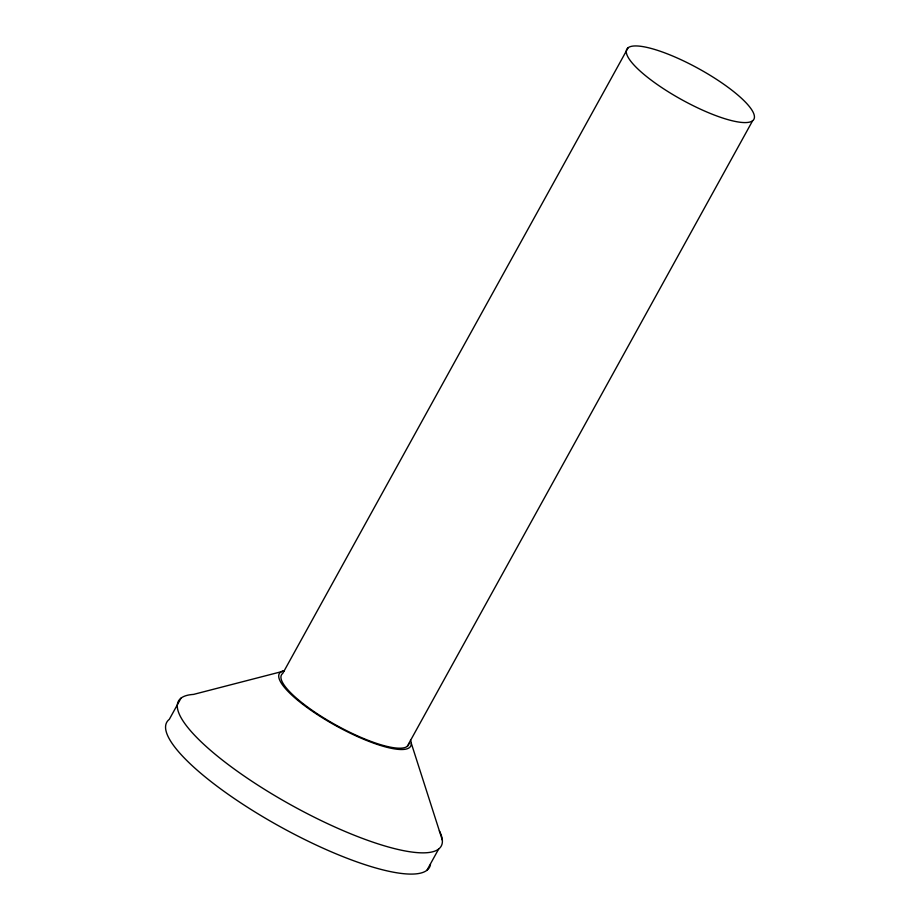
<?xml version="1.0" encoding="UTF-8"?>
<svg xmlns="http://www.w3.org/2000/svg" width="920" height="920" viewBox="0 0 920 920"><rect width="100%" height="100%" fill="white"/><g stroke="black" fill="none" stroke-linecap="round" stroke-linejoin="round"><path stroke-width="1.38" d="M181.021 698.119L169.303 719.359A150.064 36.558 28.9 0 0 278.99 826.022A150.064 36.558 28.9 0 0 430.491 864.466M628.107 47.794L282.75 673.405A72.53 17.664 28.9 0 0 336.053 725.121A72.53 17.664 28.9 0 0 409.02 743.36M407.261 746.361L752.617 120.75A72.53 17.664 28.9 0 0 672.336 55.879A72.53 17.664 28.9 0 0 646.127 76.176A72.53 17.664 28.9 0 0 752.617 120.75M426.914 870.297L438.644 849.056M284.096 671.002L193.511 694.416A150.064 36.558 28.9 0 0 290.938 804.908A150.064 36.558 28.9 0 0 439.369 830.863M411.263 743.187L442.359 840.213M410.492 740.106A75.026 18.273 28.9 0 1 337.019 726.351A75.026 18.273 28.9 0 1 283.843 670.714"/></g></svg>
